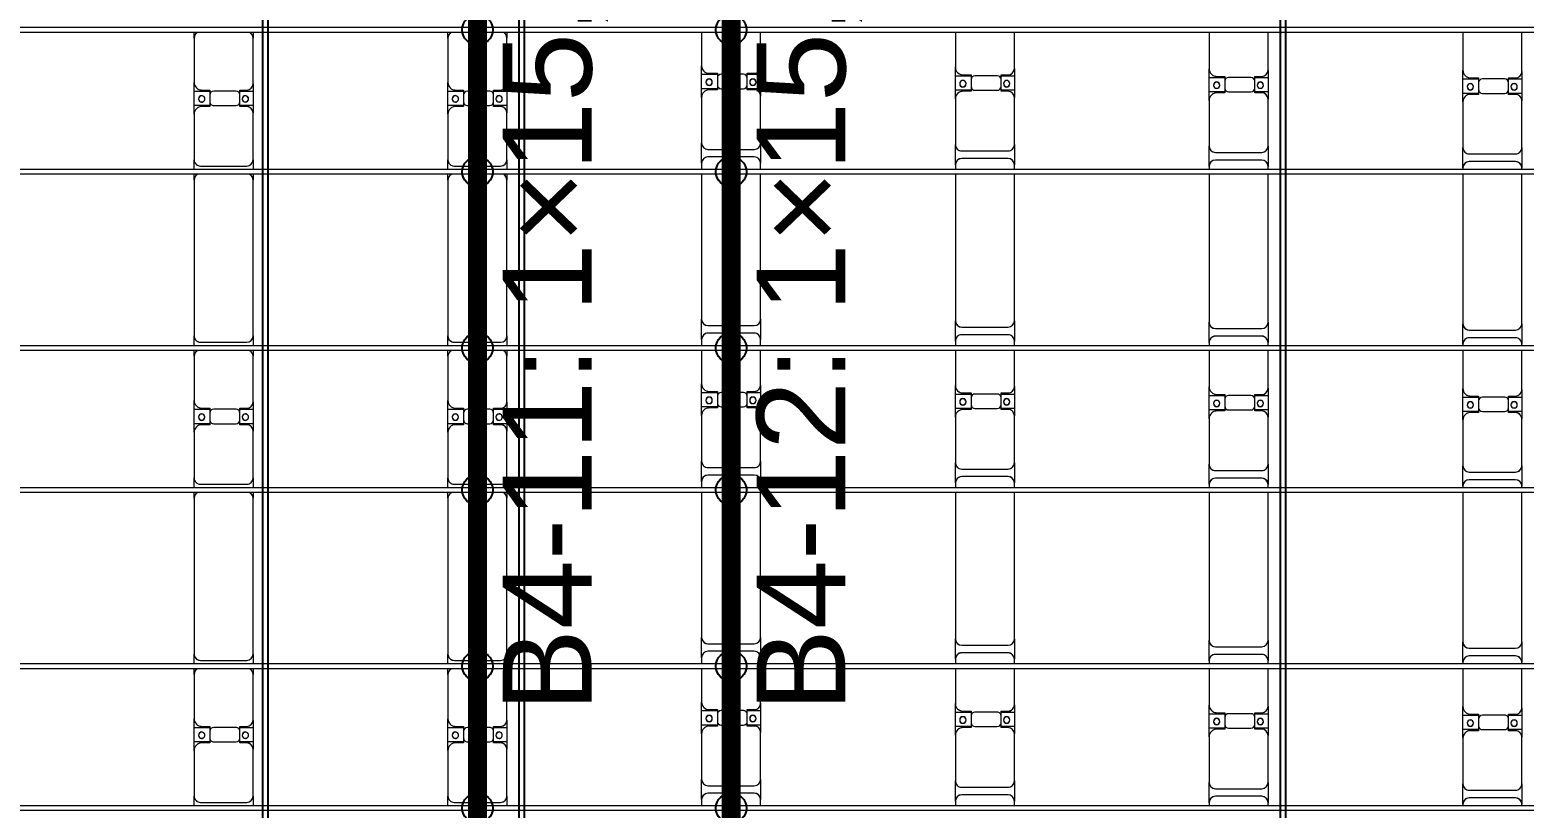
# Model space of a CAD drawing. Header units: millimetres. Extents: x -178706 to 107777, y -87310 to 933.
# Drawn here: x -48419 to -36641, y -52671 to -46531 of the extents above; entities that cross this region are included whole.
import ezdxf

# ---------------------------------------------------------------- set-up
doc = ezdxf.new("R2010")
doc.units = ezdxf.units.MM
doc.layers.add('A-GENM', color=13, linetype='Continuous', lineweight=9)
doc.layers.add('S-BEAM', color=12, linetype='Continuous', lineweight=9)
doc.layers.add('GC-GHI CHU', color=2, linetype='Continuous')
doc.layers.add('GC-HOP 40x60 GIA CUONG', color=1, linetype='Continuous')
doc.styles.add('GC_VN', font='arial.ttf')

# ---------------------------------------------------------------- blocks, each defined once
blk = doc.blocks.new('Dầm C52 - Dầm C52-22346-BỐ TRÍ KHUNG KẾT CẤU BÈ PIN 04')
at = {"layer": 'S-BEAM', "color": 1}
for p, q in [((-87623, 20), (87623, 20)), ((87623, -20), (-87623, -20))]:
    blk.add_line(p, q, dxfattribs=at)
blk = doc.blocks.new('Dầm C52 - Hộp 40x60-15955-BỐ TRÍ KHUNG KẾT CẤU BÈ PIN 04')
at = {"layer": 'S-BEAM', "color": 3, "lineweight": 25}
for p, q in [((-20146, 20), (20146, 20)), ((20146, -20), (-20146, -20))]:
    blk.add_line(p, q, dxfattribs=at)
blk = doc.blocks.new('Dầm C52 - Hộp 40x60-15956-BỐ TRÍ KHUNG KẾT CẤU BÈ PIN 04')
at = {"layer": 'S-BEAM', "color": 3, "lineweight": 25}
for p, q in [((-37158, 20), (37158, 20)), ((37158, -20), (-37158, -20))]:
    blk.add_line(p, q, dxfattribs=at)
blk = doc.blocks.new('Dai phao do pin - DẢI PHAO ĐỠ PIN-V68-BỐ TRÍ KHUNG KẾT CẤU BÈ PIN 04')
at = {"layer": 'A-GENM', "color": 7}
for p, q in [((23285, 242), (23360, 242)), ((23720, 242), (23360, 242)), ((23720, 242), (23902, 242)), ((23788, 242), (23970, 242)), ((23788, 118), (23788, 242)), ((23902, 242), (23902, 118)), ((24320, 242), (23970, 242)), ((24320, 242), (24365, 242)), ((24405, 242), (24480, 242)), ((25710, 242), (24480, 242)), ((25710, 242), (25755, 242)), ((25795, 242), (25870, 242)), ((26230, 242), (25870, 242)), ((26230, 242), (26412, 242)), ((26298, 242), (26480, 242)), ((26298, 118), (26298, 242)), ((26412, 242), (26412, 118)), ((26830, 242), (26480, 242)), ((26830, 242), (26875, 242)), ((26915, 242), (26990, 242)), ((28220, 242), (26990, 242)), ((28220, 242), (28265, 242)), ((28305, 242), (28380, 242)), ((28740, 242), (28380, 242)), ((28740, 242), (28922, 242)), ((28808, 242), (28990, 242)), ((28808, 118), (28808, 242)), ((28922, 242), (28922, 118)), ((29340, 242), (28990, 242)), ((29340, 242), (29385, 242)), ((23310, 192), (23310, -173)), ((23780, 118), (23780, 182)), ((23872, 118), (23780, 118)), ((23910, 118), (23818, 118)), ((23910, 182), (23910, 118)), ((24430, 192), (24430, -173)), ((25820, 192), (25820, -173)), ((26290, 118), (26290, 182)), ((26382, 118), (26290, 118)), ((26420, 118), (26328, 118)), ((26420, 182), (26420, 118)), ((26940, 192), (26940, -173)), ((28330, 192), (28330, -173)), ((28800, 118), (28800, 182)), ((28892, 118), (28800, 118)), ((28930, 118), (28838, 118)), ((28930, 182), (28930, 118)), ((23788, 88), (23788, -88)), ((23902, -88), (23902, 88)), ((26298, 88), (26298, -88)), ((26412, -88), (26412, 88)), ((28808, 88), (28808, -88)), ((28922, -88), (28922, 88)), ((23360, -223), (23285, -223)), ((23360, -223), (23730, -223)), ((23902, -223), (23730, -223)), ((23780, -173), (23780, -118)), ((23780, -118), (23872, -118)), ((23788, -223), (23788, -118)), ((23960, -223), (23788, -223)), ((23818, -118), (23910, -118)), ((23902, -118), (23902, -223)), ((23910, -118), (23910, -173)), ((23960, -223), (24320, -223)), ((24365, -223), (24320, -223)), ((24480, -223), (24405, -223)), ((24480, -223), (25710, -223)), ((25755, -223), (25710, -223)), ((25870, -223), (25795, -223)), ((25870, -223), (26240, -223)), ((26412, -223), (26240, -223)), ((26290, -173), (26290, -118)), ((26290, -118), (26382, -118)), ((26298, -223), (26298, -118)), ((26470, -223), (26298, -223)), ((26328, -118), (26420, -118)), ((26412, -118), (26412, -223)), ((26420, -118), (26420, -173)), ((26470, -223), (26830, -223)), ((26875, -223), (26830, -223)), ((26990, -223), (26915, -223)), ((26990, -223), (28220, -223)), ((28265, -223), (28220, -223)), ((28380, -223), (28305, -223)), ((28380, -223), (28750, -223)), ((28922, -223), (28750, -223)), ((28800, -173), (28800, -118)), ((28800, -118), (28892, -118)), ((28808, -223), (28808, -118)), ((28980, -223), (28808, -223)), ((28838, -118), (28930, -118)), ((28922, -118), (28922, -223)), ((28930, -118), (28930, -173)), ((28980, -223), (29340, -223)), ((29385, -223), (29340, -223))]:
    blk.add_line(p, q, dxfattribs=at)
for centre, radius, start, end in [((23360, 192), 50, 90, 180), ((23720, 182), 60, 360, 90), ((23970, 182), 60, 90, 180), ((24320, 192), 50, 30, 90), ((24480, 192), 50, 90, 180), ((24480, 192), 50, 105, 180), ((25710, 192), 50, 30, 90), ((25710, 192), 50, 30, 90), ((25870, 192), 50, 90, 180), ((26230, 182), 60, 0, 90), ((26480, 182), 60, 90, 180), ((26830, 192), 50, 30, 90), ((26990, 192), 50, 90, 180), ((26990, 192), 50, 105, 180), ((28220, 192), 50, 30, 90), ((28220, 192), 50, 30, 90), ((28380, 192), 50, 90, 180), ((28740, 182), 60, 360, 90), ((28990, 182), 60, 90, 180), ((29340, 192), 50, 30, 90), ((23360, 192), 50, 135, 180), ((23720, 182), 60, 360, 30), ((23818, 88), 30, 90, 180), ((23839, 183), 25, 360, 180), ((23839, 183), 25, 180, 0), ((23841, 183), 25, 360, 180), ((23841, 183), 25, 180, 0), ((23872, 88), 30, 360, 90), ((23970, 182), 60, 150, 180), ((24320, 192), 50, 30, 45), ((25870, 192), 50, 135, 180), ((26230, 182), 60, 0, 30), ((26328, 88), 30, 90, 180), ((26349, 183), 25, 360, 180), ((26349, 183), 25, 180, 360), ((26351, 183), 25, 0, 180), ((26351, 183), 25, 180, 360), ((26382, 88), 30, 360, 90), ((26480, 182), 60, 150, 180), ((26830, 192), 50, 30, 45), ((28380, 192), 50, 135, 180), ((28740, 182), 60, 360, 30), ((28838, 88), 30, 90, 180), ((28859, 183), 25, 0, 180), ((28859, 183), 25, 180, 0), ((28861, 183), 25, 360, 180), ((28861, 183), 25, 180, 0), ((28892, 88), 30, 0, 90), ((28990, 182), 60, 150, 180), ((29340, 192), 50, 30, 45), ((23818, -88), 30, 180, 270), ((23872, -88), 30, 270, 0), ((26328, -88), 30, 180, 270), ((26382, -88), 30, 270, 360), ((28838, -88), 30, 180, 270), ((28892, -88), 30, 270, 360), ((23360, -173), 50, 180, 270), ((23360, -173), 50, 180, 225), ((23730, -173), 50, 270, 360), ((23730, -173), 50, 315, 360), ((23839, -162), 25, 0, 180), ((23839, -162), 25, 180, 0), ((23841, -162), 25, 0, 180), ((23841, -162), 25, 180, 0), ((23960, -173), 50, 180, 270), ((23960, -173), 50, 180, 225), ((24320, -173), 50, 270, 330), ((24320, -173), 50, 315, 330), ((24480, -173), 50, 180, 270), ((24480, -173), 50, 180, 270), ((25710, -173), 50, 270, 330), ((25710, -173), 50, 285, 330), ((25870, -173), 50, 180, 270), ((25870, -173), 50, 180, 225), ((26240, -173), 50, 270, 360), ((26240, -173), 50, 315, 0), ((26349, -162), 25, 0, 180), ((26349, -162), 25, 180, 0), ((26351, -162), 25, 0, 180), ((26351, -162), 25, 180, 0), ((26470, -173), 50, 180, 270), ((26470, -173), 50, 180, 225), ((26830, -173), 50, 270, 330), ((26830, -173), 50, 315, 330), ((26990, -173), 50, 180, 270), ((26990, -173), 50, 180, 270), ((28220, -173), 50, 270, 330), ((28220, -173), 50, 285, 330), ((28380, -173), 50, 180, 270), ((28380, -173), 50, 180, 225), ((28750, -173), 50, 270, 360), ((28750, -173), 50, 315, 360), ((28859, -162), 25, 360, 180), ((28859, -162), 25, 180, 360), ((28861, -162), 25, 0, 180), ((28861, -162), 25, 180, 0), ((28980, -173), 50, 180, 270), ((28980, -173), 50, 180, 225), ((29340, -173), 50, 270, 330), ((29340, -173), 50, 315, 330)]:
    blk.add_arc(centre, radius, start, end, dxfattribs=at)
blk = doc.blocks.new('Dai phao do pin - DẢI PHAO ĐỠ PIN-V69-BỐ TRÍ KHUNG KẾT CẤU BÈ PIN 04')
at = {"layer": 'A-GENM', "color": 7}
for p, q in [((23285, 242), (23360, 242)), ((23720, 242), (23360, 242)), ((23720, 242), (23902, 242)), ((23788, 242), (23970, 242)), ((23788, 118), (23788, 242)), ((23902, 242), (23902, 118)), ((24320, 242), (23970, 242)), ((24320, 242), (24365, 242)), ((24405, 242), (24480, 242)), ((25710, 242), (24480, 242)), ((25710, 242), (25755, 242)), ((25795, 242), (25870, 242)), ((26230, 242), (25870, 242)), ((26230, 242), (26412, 242)), ((26298, 242), (26480, 242)), ((26298, 118), (26298, 242)), ((26412, 242), (26412, 118)), ((26830, 242), (26480, 242)), ((26830, 242), (26875, 242)), ((26915, 242), (26990, 242)), ((28220, 242), (26990, 242)), ((28220, 242), (28265, 242)), ((28305, 242), (28380, 242)), ((28740, 242), (28380, 242)), ((28740, 242), (28922, 242)), ((28808, 242), (28990, 242)), ((28808, 118), (28808, 242)), ((28922, 242), (28922, 118)), ((29340, 242), (28990, 242)), ((29340, 242), (29385, 242)), ((23310, 192), (23310, -173)), ((23780, 118), (23780, 182)), ((23872, 118), (23780, 118)), ((23910, 118), (23818, 118)), ((23910, 182), (23910, 118)), ((24430, 192), (24430, -173)), ((25820, 192), (25820, -173)), ((26290, 118), (26290, 182)), ((26382, 118), (26290, 118)), ((26420, 118), (26328, 118)), ((26420, 182), (26420, 118)), ((26940, 192), (26940, -173)), ((28330, 192), (28330, -173)), ((28800, 118), (28800, 182)), ((28892, 118), (28800, 118)), ((28930, 118), (28838, 118)), ((28930, 182), (28930, 118)), ((23788, 88), (23788, -88)), ((23902, -88), (23902, 88)), ((26298, 88), (26298, -88)), ((26412, -88), (26412, 88)), ((28808, 88), (28808, -88)), ((28922, -88), (28922, 88)), ((23360, -223), (23285, -223)), ((23360, -223), (23730, -223)), ((23902, -223), (23730, -223)), ((23780, -173), (23780, -118)), ((23780, -118), (23872, -118)), ((23788, -223), (23788, -118)), ((23960, -223), (23788, -223)), ((23818, -118), (23910, -118)), ((23902, -118), (23902, -223)), ((23910, -118), (23910, -173)), ((23960, -223), (24320, -223)), ((24365, -223), (24320, -223)), ((24480, -223), (24405, -223)), ((24480, -223), (25710, -223)), ((25755, -223), (25710, -223)), ((25870, -223), (25795, -223)), ((25870, -223), (26240, -223)), ((26412, -223), (26240, -223)), ((26290, -173), (26290, -118)), ((26290, -118), (26382, -118)), ((26298, -223), (26298, -118)), ((26470, -223), (26298, -223)), ((26328, -118), (26420, -118)), ((26412, -118), (26412, -223)), ((26420, -118), (26420, -173)), ((26470, -223), (26830, -223)), ((26875, -223), (26830, -223)), ((26990, -223), (26915, -223)), ((26990, -223), (28220, -223)), ((28265, -223), (28220, -223)), ((28380, -223), (28305, -223)), ((28380, -223), (28750, -223)), ((28922, -223), (28750, -223)), ((28800, -173), (28800, -118)), ((28800, -118), (28892, -118)), ((28808, -223), (28808, -118)), ((28980, -223), (28808, -223)), ((28838, -118), (28930, -118)), ((28922, -118), (28922, -223)), ((28930, -118), (28930, -173)), ((28980, -223), (29340, -223)), ((29385, -223), (29340, -223))]:
    blk.add_line(p, q, dxfattribs=at)
for centre, radius, start, end in [((23360, 192), 50, 90, 180), ((23720, 182), 60, 360, 90), ((23970, 182), 60, 90, 180), ((24320, 192), 50, 30, 90), ((24480, 192), 50, 90, 180), ((24480, 192), 50, 105, 180), ((25710, 192), 50, 30, 90), ((25710, 192), 50, 30, 90), ((25870, 192), 50, 90, 180), ((26230, 182), 60, 0, 90), ((26480, 182), 60, 90, 180), ((26830, 192), 50, 30, 90), ((26990, 192), 50, 90, 180), ((26990, 192), 50, 105, 180), ((28220, 192), 50, 30, 90), ((28220, 192), 50, 30, 90), ((28380, 192), 50, 90, 180), ((28740, 182), 60, 360, 90), ((28990, 182), 60, 90, 180), ((29340, 192), 50, 30, 90), ((23360, 192), 50, 135, 180), ((23720, 182), 60, 360, 30), ((23818, 88), 30, 90, 180), ((23839, 183), 25, 360, 180), ((23839, 183), 25, 180, 0), ((23841, 183), 25, 360, 180), ((23841, 183), 25, 180, 0), ((23872, 88), 30, 360, 90), ((23970, 182), 60, 150, 180), ((24320, 192), 50, 30, 45), ((25870, 192), 50, 135, 180), ((26230, 182), 60, 0, 30), ((26328, 88), 30, 90, 180), ((26349, 183), 25, 360, 180), ((26349, 183), 25, 180, 360), ((26351, 183), 25, 0, 180), ((26351, 183), 25, 180, 360), ((26382, 88), 30, 360, 90), ((26480, 182), 60, 150, 180), ((26830, 192), 50, 30, 45), ((28380, 192), 50, 135, 180), ((28740, 182), 60, 360, 30), ((28838, 88), 30, 90, 180), ((28859, 183), 25, 0, 180), ((28859, 183), 25, 180, 0), ((28861, 183), 25, 360, 180), ((28861, 183), 25, 180, 0), ((28892, 88), 30, 0, 90), ((28990, 182), 60, 150, 180), ((29340, 192), 50, 30, 45), ((23818, -88), 30, 180, 270), ((23872, -88), 30, 270, 0), ((26328, -88), 30, 180, 270), ((26382, -88), 30, 270, 360), ((28838, -88), 30, 180, 270), ((28892, -88), 30, 270, 360), ((23360, -173), 50, 180, 270), ((23360, -173), 50, 180, 225), ((23730, -173), 50, 270, 360), ((23730, -173), 50, 315, 360), ((23839, -162), 25, 0, 180), ((23839, -162), 25, 180, 0), ((23841, -162), 25, 0, 180), ((23841, -162), 25, 180, 0), ((23960, -173), 50, 180, 270), ((23960, -173), 50, 180, 225), ((24320, -173), 50, 270, 330), ((24320, -173), 50, 315, 330), ((24480, -173), 50, 180, 270), ((24480, -173), 50, 180, 270), ((25710, -173), 50, 270, 330), ((25710, -173), 50, 285, 330), ((25870, -173), 50, 180, 270), ((25870, -173), 50, 180, 225), ((26240, -173), 50, 270, 360), ((26240, -173), 50, 315, 0), ((26349, -162), 25, 0, 180), ((26349, -162), 25, 180, 0), ((26351, -162), 25, 0, 180), ((26351, -162), 25, 180, 0), ((26470, -173), 50, 180, 270), ((26470, -173), 50, 180, 225), ((26830, -173), 50, 270, 330), ((26830, -173), 50, 315, 330), ((26990, -173), 50, 180, 270), ((26990, -173), 50, 180, 270), ((28220, -173), 50, 270, 330), ((28220, -173), 50, 285, 330), ((28380, -173), 50, 180, 270), ((28380, -173), 50, 180, 225), ((28750, -173), 50, 270, 360), ((28750, -173), 50, 315, 360), ((28859, -162), 25, 360, 180), ((28859, -162), 25, 180, 360), ((28861, -162), 25, 0, 180), ((28861, -162), 25, 180, 0), ((28980, -173), 50, 180, 270), ((28980, -173), 50, 180, 225), ((29340, -173), 50, 270, 330), ((29340, -173), 50, 315, 330)]:
    blk.add_arc(centre, radius, start, end, dxfattribs=at)
blk = doc.blocks.new('Dai phao do pin - DẢI PHAO ĐỠ PIN-V79-BỐ TRÍ KHUNG KẾT CẤU BÈ PIN 04')
at = {"layer": 'A-GENM', "color": 7}
for p, q in [((23200, 242), (23189, 242)), ((23200, 242), (23360, 242)), ((23720, 242), (23360, 242)), ((23720, 242), (23902, 242)), ((23788, 242), (23970, 242)), ((23788, 118), (23788, 242)), ((23902, 242), (23902, 118)), ((24269, 242), (23970, 242)), ((24320, 242), (24309, 242)), ((24320, 242), (24480, 242)), ((25659, 242), (24480, 242)), ((25710, 242), (25699, 242)), ((25710, 242), (25870, 242)), ((26230, 242), (25870, 242)), ((26230, 242), (26412, 242)), ((26298, 242), (26480, 242)), ((26298, 118), (26298, 242)), ((26412, 242), (26412, 118)), ((26779, 242), (26480, 242)), ((26830, 242), (26819, 242)), ((26830, 242), (26990, 242)), ((28169, 242), (26990, 242)), ((28220, 242), (28209, 242)), ((28220, 242), (28380, 242)), ((28740, 242), (28380, 242)), ((28740, 242), (28922, 242)), ((28808, 242), (28990, 242)), ((28808, 118), (28808, 242)), ((28922, 242), (28922, 118)), ((29289, 242), (28990, 242)), ((23250, -173), (23250, 192)), ((23310, 192), (23310, -173)), ((23780, 118), (23780, 182)), ((23872, 118), (23780, 118)), ((23910, 118), (23818, 118)), ((23910, 182), (23910, 118)), ((24370, -173), (24370, 192)), ((24430, 192), (24430, -173)), ((25760, -173), (25760, 192)), ((25820, 192), (25820, -173)), ((26290, 118), (26290, 182)), ((26382, 118), (26290, 118)), ((26420, 118), (26328, 118)), ((26420, 182), (26420, 118)), ((26880, -173), (26880, 192)), ((26940, 192), (26940, -173)), ((28270, -173), (28270, 192)), ((28330, 192), (28330, -173)), ((28800, 118), (28800, 182)), ((28892, 118), (28800, 118)), ((28930, 118), (28838, 118)), ((28930, 182), (28930, 118)), ((23788, 88), (23788, -88)), ((23902, -88), (23902, 88)), ((26298, 88), (26298, -88)), ((26412, -88), (26412, 88)), ((28808, 88), (28808, -88)), ((28922, -88), (28922, 88)), ((23189, -223), (23200, -223)), ((23360, -223), (23200, -223)), ((23360, -223), (23730, -223)), ((23902, -223), (23730, -223)), ((23780, -173), (23780, -118)), ((23780, -118), (23872, -118)), ((23788, -223), (23788, -118)), ((23960, -223), (23788, -223)), ((23818, -118), (23910, -118)), ((23902, -118), (23902, -223)), ((23910, -118), (23910, -173)), ((23960, -223), (24269, -223)), ((24309, -223), (24320, -223)), ((24480, -223), (24320, -223)), ((24480, -223), (25659, -223)), ((25699, -223), (25710, -223)), ((25870, -223), (25710, -223)), ((25870, -223), (26240, -223)), ((26412, -223), (26240, -223)), ((26290, -173), (26290, -118)), ((26290, -118), (26382, -118)), ((26298, -223), (26298, -118)), ((26470, -223), (26298, -223)), ((26328, -118), (26420, -118)), ((26412, -118), (26412, -223)), ((26420, -118), (26420, -173)), ((26470, -223), (26779, -223)), ((26819, -223), (26830, -223)), ((26990, -223), (26830, -223)), ((26990, -223), (28169, -223)), ((28209, -223), (28220, -223)), ((28380, -223), (28220, -223)), ((28380, -223), (28750, -223)), ((28922, -223), (28750, -223)), ((28800, -173), (28800, -118)), ((28800, -118), (28892, -118)), ((28808, -223), (28808, -118)), ((28980, -223), (28808, -223)), ((28838, -118), (28930, -118)), ((28922, -118), (28922, -223)), ((28930, -118), (28930, -173)), ((28980, -223), (29289, -223))]:
    blk.add_line(p, q, dxfattribs=at)
for centre, radius, start, end in [((23200, 192), 50, 0, 90), ((23200, 192), 50, 15, 90), ((23360, 192), 50, 90, 180), ((23720, 182), 60, 360, 90), ((23970, 182), 60, 90, 180), ((24320, 192), 50, 360, 90), ((24480, 192), 50, 90, 180), ((24480, 192), 50, 105, 180), ((25710, 192), 50, 360, 90), ((25710, 192), 50, 15, 90), ((25870, 192), 50, 90, 180), ((26230, 182), 60, 0, 90), ((26480, 182), 60, 90, 180), ((26830, 192), 50, 0, 90), ((26990, 192), 50, 90, 180), ((26990, 192), 50, 105, 180), ((28220, 192), 50, 360, 90), ((28220, 192), 50, 15, 90), ((28380, 192), 50, 90, 180), ((28740, 182), 60, 360, 90), ((28990, 182), 60, 90, 180), ((23360, 192), 50, 135, 180), ((23720, 182), 60, 360, 30), ((23818, 88), 30, 90, 105), ((23839, 183), 25, 360, 180), ((23839, 183), 25, 180, 0), ((23841, 183), 25, 360, 180), ((23841, 183), 25, 180, 0), ((23872, 88), 30, 360, 90), ((23970, 182), 60, 150, 180), ((24320, 192), 50, 360, 45), ((25870, 192), 50, 135, 180), ((26230, 182), 60, 0, 30), ((26328, 88), 30, 90, 180), ((26349, 183), 25, 360, 180), ((26349, 183), 25, 180, 360), ((26351, 183), 25, 0, 180), ((26351, 183), 25, 180, 360), ((26382, 88), 30, 360, 90), ((26480, 182), 60, 150, 180), ((26830, 192), 50, 0, 45), ((28380, 192), 50, 135, 180), ((28740, 182), 60, 360, 30), ((28838, 88), 30, 90, 180), ((28859, 183), 25, 0, 180), ((28859, 183), 25, 180, 0), ((28861, 183), 25, 360, 180), ((28861, 183), 25, 180, 0), ((28892, 88), 30, 0, 90), ((28990, 182), 60, 150, 180), ((23818, 88), 30, 105.0017, 180), ((23818, -88), 30, 180, 254.9974), ((23818, -88), 30, 255, 270), ((23872, -88), 30, 270, 0), ((26328, -88), 30, 180, 270), ((26382, -88), 30, 270, 360), ((28838, -88), 30, 180, 270), ((28892, -88), 30, 270, 360), ((23200, -173), 50, 270, 360), ((23200, -173), 50, 285, 360), ((23360, -173), 50, 180, 270), ((23360, -173), 50, 180, 225), ((23730, -173), 50, 270, 360), ((23730, -173), 50, 315, 360), ((23839, -162), 25, 0, 180), ((23839, -162), 25, 180, 0), ((23841, -162), 25, 0, 180), ((23841, -162), 25, 180, 0), ((23960, -173), 50, 180, 270), ((23960, -173), 50, 180, 225), ((24320, -173), 50, 270, 360), ((24320, -173), 50, 315, 360), ((24480, -173), 50, 180, 270), ((24480, -173), 50, 180, 270), ((25710, -173), 50, 270, 360), ((25710, -173), 50, 285, 360), ((25870, -173), 50, 180, 270), ((25870, -173), 50, 180, 225), ((26240, -173), 50, 270, 360), ((26240, -173), 50, 315, 0), ((26349, -162), 25, 0, 180), ((26349, -162), 25, 180, 0), ((26351, -162), 25, 0, 180), ((26351, -162), 25, 180, 0), ((26470, -173), 50, 180, 270), ((26470, -173), 50, 180, 225), ((26830, -173), 50, 270, 360), ((26830, -173), 50, 315, 360), ((26990, -173), 50, 180, 270), ((26990, -173), 50, 180, 270), ((28220, -173), 50, 270, 360), ((28220, -173), 50, 285, 360), ((28380, -173), 50, 180, 270), ((28380, -173), 50, 180, 225), ((28750, -173), 50, 270, 360), ((28750, -173), 50, 315, 360), ((28859, -162), 25, 360, 180), ((28859, -162), 25, 180, 360), ((28861, -162), 25, 0, 180), ((28861, -162), 25, 180, 0), ((28980, -173), 50, 180, 270), ((28980, -173), 50, 180, 225)]:
    blk.add_arc(centre, radius, start, end, dxfattribs=at)
blk = doc.blocks.new('Dai phao do pin - DẢI PHAO ĐỠ PIN-V80-BỐ TRÍ KHUNG KẾT CẤU BÈ PIN 04')
at = {"layer": 'A-GENM', "color": 7}
for p, q in [((23200, 242), (23177, 242)), ((23200, 242), (23360, 242)), ((23720, 242), (23360, 242)), ((23720, 242), (23902, 242)), ((23788, 242), (23970, 242)), ((23788, 118), (23788, 242)), ((23902, 242), (23902, 118)), ((24257, 242), (23970, 242)), ((24320, 242), (24297, 242)), ((24320, 242), (24480, 242)), ((25647, 242), (24480, 242)), ((25710, 242), (25687, 242)), ((25710, 242), (25870, 242)), ((26230, 242), (25870, 242)), ((26230, 242), (26412, 242)), ((26298, 242), (26480, 242)), ((26298, 118), (26298, 242)), ((26412, 242), (26412, 118)), ((26767, 242), (26480, 242)), ((26830, 242), (26807, 242)), ((26830, 242), (26990, 242)), ((28157, 242), (26990, 242)), ((28220, 242), (28197, 242)), ((28220, 242), (28380, 242)), ((28740, 242), (28380, 242)), ((28740, 242), (28922, 242)), ((28808, 242), (28990, 242)), ((28808, 118), (28808, 242)), ((28922, 242), (28922, 118)), ((29277, 242), (28990, 242)), ((23250, -173), (23250, 192)), ((23310, 192), (23310, -173)), ((23780, 118), (23780, 182)), ((23872, 118), (23780, 118)), ((23910, 118), (23818, 118)), ((23910, 182), (23910, 118)), ((24370, -173), (24370, 192)), ((24430, 192), (24430, -173)), ((25760, -173), (25760, 192)), ((25820, 192), (25820, -173)), ((26290, 118), (26290, 182)), ((26382, 118), (26290, 118)), ((26420, 118), (26328, 118)), ((26420, 182), (26420, 118)), ((26880, -173), (26880, 192)), ((26940, 192), (26940, -173)), ((28270, -173), (28270, 192)), ((28330, 192), (28330, -173)), ((28800, 118), (28800, 182)), ((28892, 118), (28800, 118)), ((28930, 118), (28838, 118)), ((28930, 182), (28930, 118)), ((23788, 88), (23788, -88)), ((23902, -88), (23902, 88)), ((26298, 88), (26298, -88)), ((26412, -88), (26412, 88)), ((28808, 88), (28808, -88)), ((28922, -88), (28922, 88)), ((23177, -223), (23200, -223)), ((23360, -223), (23200, -223)), ((23360, -223), (23730, -223)), ((23902, -223), (23730, -223)), ((23780, -173), (23780, -118)), ((23780, -118), (23872, -118)), ((23788, -223), (23788, -118)), ((23960, -223), (23788, -223)), ((23818, -118), (23910, -118)), ((23902, -118), (23902, -223)), ((23910, -118), (23910, -173)), ((23960, -223), (24257, -223)), ((24297, -223), (24320, -223)), ((24480, -223), (24320, -223)), ((24480, -223), (25647, -223)), ((25687, -223), (25710, -223)), ((25870, -223), (25710, -223)), ((25870, -223), (26240, -223)), ((26412, -223), (26240, -223)), ((26290, -173), (26290, -118)), ((26290, -118), (26382, -118)), ((26298, -223), (26298, -118)), ((26470, -223), (26298, -223)), ((26328, -118), (26420, -118)), ((26412, -118), (26412, -223)), ((26420, -118), (26420, -173)), ((26470, -223), (26767, -223)), ((26807, -223), (26830, -223)), ((26990, -223), (26830, -223)), ((26990, -223), (28157, -223)), ((28197, -223), (28220, -223)), ((28380, -223), (28220, -223)), ((28380, -223), (28750, -223)), ((28922, -223), (28750, -223)), ((28800, -173), (28800, -118)), ((28800, -118), (28892, -118)), ((28808, -223), (28808, -118)), ((28980, -223), (28808, -223)), ((28838, -118), (28930, -118)), ((28922, -118), (28922, -223)), ((28930, -118), (28930, -173)), ((28980, -223), (29277, -223))]:
    blk.add_line(p, q, dxfattribs=at)
for centre, radius, start, end in [((23200, 192), 50, 0, 90), ((23200, 192), 50, 16.051, 90), ((23360, 192), 50, 90, 180), ((23720, 182), 60, 360, 90), ((23970, 182), 60, 90, 180), ((24320, 192), 50, 360, 90), ((24480, 192), 50, 90, 180), ((24480, 192), 50, 105, 180), ((25710, 192), 50, 360, 90), ((25710, 192), 50, 16.0454, 90), ((25870, 192), 50, 90, 180), ((26230, 182), 60, 0, 90), ((26480, 182), 60, 90, 180), ((26830, 192), 50, 0, 90), ((26990, 192), 50, 90, 180), ((26990, 192), 50, 105, 180), ((28220, 192), 50, 360, 90), ((28220, 192), 50, 15, 90), ((28380, 192), 50, 90, 180), ((28740, 182), 60, 360, 90), ((28990, 182), 60, 90, 180), ((23360, 192), 50, 135, 180), ((23720, 182), 60, 360, 30), ((23818, 88), 30, 90, 180), ((23839, 183), 25, 360, 180), ((23839, 183), 25, 180, 0), ((23841, 183), 25, 360, 180), ((23841, 183), 25, 180, 0), ((23872, 88), 30, 360, 90), ((23970, 182), 60, 150, 180), ((24320, 192), 50, 360, 45), ((25870, 192), 50, 135, 180), ((26230, 182), 60, 0, 30), ((26328, 88), 30, 90, 180), ((26349, 183), 25, 360, 180), ((26349, 183), 25, 180, 360), ((26351, 183), 25, 0, 180), ((26351, 183), 25, 180, 360), ((26382, 88), 30, 360, 90), ((26480, 182), 60, 150, 180), ((26830, 192), 50, 0, 45), ((28380, 192), 50, 135, 180), ((28740, 182), 60, 360, 30), ((28838, 88), 30, 90, 180), ((28859, 183), 25, 0, 180), ((28859, 183), 25, 180, 0), ((28861, 183), 25, 360, 180), ((28861, 183), 25, 180, 0), ((28892, 88), 30, 0, 90), ((28990, 182), 60, 150, 180), ((23818, -88), 30, 180, 270), ((23872, -88), 30, 270, 0), ((26328, -88), 30, 180, 270), ((26382, -88), 30, 270, 360), ((28838, -88), 30, 180, 270), ((28892, -88), 30, 270, 360), ((23200, -173), 50, 270, 360), ((23200, -173), 50, 285, 360), ((23360, -173), 50, 180, 270), ((23360, -173), 50, 180, 225), ((23730, -173), 50, 270, 360), ((23730, -173), 50, 315, 360), ((23839, -162), 25, 0, 180), ((23839, -162), 25, 180, 0), ((23841, -162), 25, 0, 180), ((23841, -162), 25, 180, 0), ((23960, -173), 50, 180, 270), ((23960, -173), 50, 180, 225), ((24320, -173), 50, 270, 360), ((24320, -173), 50, 315, 360), ((24480, -173), 50, 180, 270), ((24480, -173), 50, 180, 270), ((25710, -173), 50, 270, 360), ((25710, -173), 50, 285, 360), ((25870, -173), 50, 180, 270), ((25870, -173), 50, 180, 225), ((26240, -173), 50, 270, 360), ((26240, -173), 50, 315, 0), ((26349, -162), 25, 0, 180), ((26349, -162), 25, 180, 0), ((26351, -162), 25, 0, 180), ((26351, -162), 25, 180, 0), ((26470, -173), 50, 180, 270), ((26470, -173), 50, 180, 225), ((26830, -173), 50, 270, 360), ((26830, -173), 50, 315, 360), ((26990, -173), 50, 180, 270), ((26990, -173), 50, 180, 270), ((28220, -173), 50, 270, 360), ((28220, -173), 50, 285, 360), ((28380, -173), 50, 180, 270), ((28380, -173), 50, 180, 225), ((28750, -173), 50, 270, 360), ((28750, -173), 50, 315, 360), ((28859, -162), 25, 360, 180), ((28859, -162), 25, 180, 360), ((28861, -162), 25, 0, 180), ((28861, -162), 25, 180, 0), ((28980, -173), 50, 180, 270), ((28980, -173), 50, 180, 225)]:
    blk.add_arc(centre, radius, start, end, dxfattribs=at)
blk = doc.blocks.new('Dai phao do pin - DẢI PHAO ĐỠ PIN-V81-BỐ TRÍ KHUNG KẾT CẤU BÈ PIN 04')
at = {"layer": 'A-GENM', "color": 7}
for p, q in [((23200, 242), (23165, 242)), ((23200, 242), (23360, 242)), ((23720, 242), (23360, 242)), ((23720, 242), (23902, 242)), ((23788, 242), (23970, 242)), ((23788, 118), (23788, 242)), ((23902, 242), (23902, 118)), ((24245, 242), (23970, 242)), ((24320, 242), (24285, 242)), ((24320, 242), (24480, 242)), ((25635, 242), (24480, 242)), ((25710, 242), (25675, 242)), ((25710, 242), (25870, 242)), ((26230, 242), (25870, 242)), ((26230, 242), (26412, 242)), ((26298, 242), (26480, 242)), ((26298, 118), (26298, 242)), ((26412, 242), (26412, 118)), ((26755, 242), (26480, 242)), ((26830, 242), (26795, 242)), ((26830, 242), (26990, 242)), ((28145, 242), (26990, 242)), ((28220, 242), (28185, 242)), ((28220, 242), (28380, 242)), ((28740, 242), (28380, 242)), ((28740, 242), (28922, 242)), ((28808, 242), (28990, 242)), ((28808, 118), (28808, 242)), ((28922, 242), (28922, 118)), ((29265, 242), (28990, 242)), ((23250, -173), (23250, 192)), ((23310, 192), (23310, -173)), ((23780, 118), (23780, 182)), ((23872, 118), (23780, 118)), ((23910, 118), (23818, 118)), ((23910, 182), (23910, 118)), ((24370, -173), (24370, 192)), ((24430, 192), (24430, -173)), ((25760, -173), (25760, 192)), ((25820, 192), (25820, -173)), ((26290, 118), (26290, 182)), ((26382, 118), (26290, 118)), ((26420, 118), (26328, 118)), ((26420, 182), (26420, 118)), ((26880, -173), (26880, 192)), ((26940, 192), (26940, -173)), ((28270, -173), (28270, 192)), ((28330, 192), (28330, -173)), ((28800, 118), (28800, 182)), ((28892, 118), (28800, 118)), ((28930, 118), (28838, 118)), ((28930, 182), (28930, 118)), ((23788, 88), (23788, -88)), ((23902, -88), (23902, 88)), ((26298, 88), (26298, -88)), ((26412, -88), (26412, 88)), ((28808, 88), (28808, -88)), ((28922, -88), (28922, 88)), ((23165, -223), (23200, -223)), ((23360, -223), (23200, -223)), ((23360, -223), (23730, -223)), ((23902, -223), (23730, -223)), ((23780, -173), (23780, -118)), ((23780, -118), (23872, -118)), ((23788, -223), (23788, -118)), ((23960, -223), (23788, -223)), ((23818, -118), (23910, -118)), ((23902, -118), (23902, -223)), ((23910, -118), (23910, -173)), ((23960, -223), (24245, -223)), ((24285, -223), (24320, -223)), ((24480, -223), (24320, -223)), ((24480, -223), (25635, -223)), ((25675, -223), (25710, -223)), ((25870, -223), (25710, -223)), ((25870, -223), (26240, -223)), ((26412, -223), (26240, -223)), ((26290, -173), (26290, -118)), ((26290, -118), (26382, -118)), ((26298, -223), (26298, -118)), ((26470, -223), (26298, -223)), ((26328, -118), (26420, -118)), ((26412, -118), (26412, -223)), ((26420, -118), (26420, -173)), ((26470, -223), (26755, -223)), ((26795, -223), (26830, -223)), ((26990, -223), (26830, -223)), ((26990, -223), (28145, -223)), ((28185, -223), (28220, -223)), ((28380, -223), (28220, -223)), ((28380, -223), (28750, -223)), ((28922, -223), (28750, -223)), ((28800, -173), (28800, -118)), ((28800, -118), (28892, -118)), ((28808, -223), (28808, -118)), ((28980, -223), (28808, -223)), ((28838, -118), (28930, -118)), ((28922, -118), (28922, -223)), ((28930, -118), (28930, -173)), ((28980, -223), (29265, -223))]:
    blk.add_line(p, q, dxfattribs=at)
for centre, radius, start, end in [((23200, 192), 50, 0, 90), ((23200, 192), 50, 15, 90), ((23360, 192), 50, 90, 180), ((23720, 182), 60, 360, 90), ((23970, 182), 60, 90, 180), ((24320, 192), 50, 360, 90), ((24480, 192), 50, 90, 180), ((24480, 192), 50, 105, 180), ((25710, 192), 50, 360, 90), ((25710, 192), 50, 15, 90), ((25870, 192), 50, 90, 180), ((26230, 182), 60, 0, 90), ((26480, 182), 60, 90, 180), ((26830, 192), 50, 0, 90), ((26990, 192), 50, 90, 180), ((26990, 192), 50, 105, 180), ((28220, 192), 50, 360, 90), ((28220, 192), 50, 15, 90), ((28380, 192), 50, 90, 180), ((28740, 182), 60, 360, 90), ((28990, 182), 60, 90, 180), ((23360, 192), 50, 135, 180), ((23720, 182), 60, 360, 30), ((23818, 88), 30, 90, 180), ((23839, 183), 25, 360, 180), ((23839, 183), 25, 180, 0), ((23841, 183), 25, 360, 180), ((23841, 183), 25, 180, 0), ((23872, 88), 30, 360, 90), ((23970, 182), 60, 150, 180), ((24320, 192), 50, 360, 45), ((25870, 192), 50, 135, 180), ((26230, 182), 60, 0, 30), ((26328, 88), 30, 90, 180), ((26349, 183), 25, 360, 180), ((26349, 183), 25, 180, 360), ((26351, 183), 25, 0, 180), ((26351, 183), 25, 180, 360), ((26382, 88), 30, 360, 90), ((26480, 182), 60, 150, 180), ((26830, 192), 50, 0, 45), ((28380, 192), 50, 135, 180), ((28740, 182), 60, 360, 30), ((28838, 88), 30, 90, 180), ((28859, 183), 25, 0, 180), ((28859, 183), 25, 180, 0), ((28861, 183), 25, 360, 180), ((28861, 183), 25, 180, 0), ((28892, 88), 30, 0, 90), ((28990, 182), 60, 150, 180), ((23818, -88), 30, 180, 270), ((23872, -88), 30, 270, 0), ((26328, -88), 30, 180, 270), ((26382, -88), 30, 270, 360), ((28838, -88), 30, 180, 270), ((28892, -88), 30, 270, 360), ((23200, -173), 50, 270, 360), ((23200, -173), 50, 285, 360), ((23360, -173), 50, 180, 270), ((23360, -173), 50, 180, 225), ((23730, -173), 50, 270, 360), ((23730, -173), 50, 315, 360), ((23839, -162), 25, 0, 180), ((23839, -162), 25, 180, 0), ((23841, -162), 25, 0, 180), ((23841, -162), 25, 180, 0), ((23960, -173), 50, 180, 270), ((23960, -173), 50, 180, 225), ((24320, -173), 50, 270, 360), ((24320, -173), 50, 315, 360), ((24480, -173), 50, 180, 270), ((24480, -173), 50, 180, 270), ((25710, -173), 50, 270, 360), ((25710, -173), 50, 285, 360), ((25870, -173), 50, 180, 270), ((25870, -173), 50, 180, 225), ((26240, -173), 50, 270, 360), ((26240, -173), 50, 315, 0), ((26349, -162), 25, 0, 180), ((26349, -162), 25, 180, 0), ((26351, -162), 25, 0, 180), ((26351, -162), 25, 180, 0), ((26470, -173), 50, 180, 270), ((26470, -173), 50, 180, 225), ((26830, -173), 50, 270, 360), ((26830, -173), 50, 315, 360), ((26990, -173), 50, 180, 270), ((26990, -173), 50, 180, 270), ((28220, -173), 50, 270, 360), ((28220, -173), 50, 285, 360), ((28380, -173), 50, 180, 270), ((28380, -173), 50, 180, 225), ((28750, -173), 50, 270, 360), ((28750, -173), 50, 315, 360), ((28859, -162), 25, 360, 180), ((28859, -162), 25, 180, 360), ((28861, -162), 25, 0, 180), ((28861, -162), 25, 180, 0), ((28980, -173), 50, 180, 270), ((28980, -173), 50, 180, 225)]:
    blk.add_arc(centre, radius, start, end, dxfattribs=at)
blk = doc.blocks.new('Dai phao do pin - DẢI PHAO ĐỠ PIN-V82-BỐ TRÍ KHUNG KẾT CẤU BÈ PIN 04')
at = {"layer": 'A-GENM', "color": 7}
for p, q in [((23200, 242), (23153, 242)), ((23200, 242), (23360, 242)), ((23720, 242), (23360, 242)), ((23720, 242), (23902, 242)), ((23788, 242), (23970, 242)), ((23788, 118), (23788, 242)), ((23902, 242), (23902, 118)), ((24233, 242), (23970, 242)), ((24320, 242), (24273, 242)), ((24320, 242), (24480, 242)), ((25623, 242), (24480, 242)), ((25710, 242), (25663, 242)), ((25710, 242), (25870, 242)), ((26230, 242), (25870, 242)), ((26230, 242), (26412, 242)), ((26298, 242), (26480, 242)), ((26298, 118), (26298, 242)), ((26412, 242), (26412, 118)), ((26743, 242), (26480, 242)), ((26830, 242), (26783, 242)), ((26830, 242), (26990, 242)), ((28133, 242), (26990, 242)), ((28220, 242), (28173, 242)), ((28220, 242), (28380, 242)), ((28740, 242), (28380, 242)), ((28740, 242), (28922, 242)), ((28808, 242), (28990, 242)), ((28808, 118), (28808, 242)), ((28922, 242), (28922, 118)), ((29253, 242), (28990, 242)), ((23250, -173), (23250, 192)), ((23310, 192), (23310, -173)), ((23780, 118), (23780, 182)), ((23872, 118), (23780, 118)), ((23910, 118), (23818, 118)), ((23910, 182), (23910, 118)), ((24370, -173), (24370, 192)), ((24430, 192), (24430, -173)), ((25760, -173), (25760, 192)), ((25820, 192), (25820, -173)), ((26290, 118), (26290, 182)), ((26382, 118), (26290, 118)), ((26420, 118), (26328, 118)), ((26420, 182), (26420, 118)), ((26880, -173), (26880, 192)), ((26940, 192), (26940, -173)), ((28270, -173), (28270, 192)), ((28330, 192), (28330, -173)), ((28800, 118), (28800, 182)), ((28892, 118), (28800, 118)), ((28930, 118), (28838, 118)), ((28930, 182), (28930, 118)), ((23788, 88), (23788, -88)), ((23902, -88), (23902, 88)), ((26298, 88), (26298, -88)), ((26412, -88), (26412, 88)), ((28808, 88), (28808, -88)), ((28922, -88), (28922, 88)), ((23153, -223), (23200, -223)), ((23360, -223), (23200, -223)), ((23360, -223), (23730, -223)), ((23902, -223), (23730, -223)), ((23780, -173), (23780, -118)), ((23780, -118), (23872, -118)), ((23788, -223), (23788, -118)), ((23960, -223), (23788, -223)), ((23818, -118), (23910, -118)), ((23902, -118), (23902, -223)), ((23910, -118), (23910, -173)), ((23960, -223), (24233, -223)), ((24273, -223), (24320, -223)), ((24480, -223), (24320, -223)), ((24480, -223), (25623, -223)), ((25663, -223), (25710, -223)), ((25870, -223), (25710, -223)), ((25870, -223), (26240, -223)), ((26412, -223), (26240, -223)), ((26290, -173), (26290, -118)), ((26290, -118), (26382, -118)), ((26298, -223), (26298, -118)), ((26470, -223), (26298, -223)), ((26328, -118), (26420, -118)), ((26412, -118), (26412, -223)), ((26420, -118), (26420, -173)), ((26470, -223), (26743, -223)), ((26783, -223), (26830, -223)), ((26990, -223), (26830, -223)), ((26990, -223), (28133, -223)), ((28173, -223), (28220, -223)), ((28380, -223), (28220, -223)), ((28380, -223), (28750, -223)), ((28922, -223), (28750, -223)), ((28800, -173), (28800, -118)), ((28800, -118), (28892, -118)), ((28808, -223), (28808, -118)), ((28980, -223), (28808, -223)), ((28838, -118), (28930, -118)), ((28922, -118), (28922, -223)), ((28930, -118), (28930, -173)), ((28980, -223), (29253, -223))]:
    blk.add_line(p, q, dxfattribs=at)
for centre, radius, start, end in [((23200, 192), 50, 0, 90), ((23200, 192), 50, 15, 90), ((23360, 192), 50, 90, 180), ((23720, 182), 60, 360, 90), ((23970, 182), 60, 90, 180), ((24320, 192), 50, 360, 90), ((24480, 192), 50, 90, 180), ((24480, 192), 50, 105, 180), ((25710, 192), 50, 360, 90), ((25710, 192), 50, 15, 90), ((25870, 192), 50, 90, 180), ((26230, 182), 60, 0, 90), ((26480, 182), 60, 90, 180), ((26830, 192), 50, 0, 90), ((26990, 192), 50, 90, 180), ((26990, 192), 50, 105, 180), ((28220, 192), 50, 360, 90), ((28220, 192), 50, 52.0618, 90), ((28380, 192), 50, 90, 180), ((28740, 182), 60, 360, 90), ((28990, 182), 60, 90, 180), ((23360, 192), 50, 135, 180), ((23720, 182), 60, 360, 25.2121), ((23818, 88), 30, 90, 180), ((23839, 183), 25, 360, 180), ((23839, 183), 25, 180, 0), ((23841, 183), 25, 360, 180), ((23841, 183), 25, 180, 0), ((23872, 88), 30, 360, 90), ((23970, 182), 60, 150, 180), ((24320, 192), 50, 360, 45), ((25870, 192), 50, 135, 180), ((26230, 182), 60, 0, 30), ((26328, 88), 30, 90, 180), ((26349, 183), 25, 360, 180), ((26349, 183), 25, 180, 360), ((26351, 183), 25, 0, 180), ((26351, 183), 25, 180, 360), ((26382, 88), 30, 360, 90), ((26480, 182), 60, 150, 180), ((26830, 192), 50, 0, 45), ((28220, 192), 50, 15, 45), ((28380, 192), 50, 135, 180), ((28740, 182), 60, 360, 30), ((28838, 88), 30, 90, 180), ((28859, 183), 25, 0, 180), ((28859, 183), 25, 180, 0), ((28861, 183), 25, 360, 180), ((28861, 183), 25, 180, 0), ((28892, 88), 30, 0, 90), ((28990, 182), 60, 150, 180), ((23818, -88), 30, 180, 270), ((23872, -88), 30, 270, 0), ((26328, -88), 30, 180, 270), ((26382, -88), 30, 270, 360), ((28838, -88), 30, 180, 270), ((28892, -88), 30, 270, 360), ((23200, -173), 50, 270, 360), ((23200, -173), 50, 285, 360), ((23360, -173), 50, 180, 270), ((23360, -173), 50, 180, 225), ((23730, -173), 50, 270, 360), ((23730, -173), 50, 315, 360), ((23839, -162), 25, 0, 180), ((23839, -162), 25, 180, 0), ((23841, -162), 25, 0, 180), ((23841, -162), 25, 180, 0), ((23960, -173), 50, 180, 270), ((23960, -173), 50, 180, 225), ((24320, -173), 50, 270, 360), ((24320, -173), 50, 315, 360), ((24480, -173), 50, 180, 270), ((24480, -173), 50, 180, 270), ((25710, -173), 50, 270, 360), ((25710, -173), 50, 285, 360), ((25870, -173), 50, 180, 270), ((25870, -173), 50, 180, 225), ((26240, -173), 50, 270, 360), ((26240, -173), 50, 315, 0), ((26349, -162), 25, 0, 180), ((26349, -162), 25, 180, 0), ((26351, -162), 25, 0, 180), ((26351, -162), 25, 180, 0), ((26470, -173), 50, 180, 270), ((26470, -173), 50, 180, 225), ((26830, -173), 50, 270, 360), ((26830, -173), 50, 315, 360), ((26990, -173), 50, 180, 270), ((26990, -173), 50, 180, 270), ((28220, -173), 50, 270, 360), ((28220, -173), 50, 285, 300), ((28220, -173), 50, 315, 360), ((28380, -173), 50, 180, 270), ((28380, -173), 50, 180, 225), ((28750, -173), 50, 270, 360), ((28750, -173), 50, 315, 360), ((28859, -162), 25, 360, 180), ((28859, -162), 25, 180, 360), ((28861, -162), 25, 0, 180), ((28861, -162), 25, 180, 0), ((28980, -173), 50, 180, 270), ((28980, -173), 50, 180, 225)]:
    blk.add_arc(centre, radius, start, end, dxfattribs=at)
blk = doc.blocks.new('HOBANMONG_BEPIN 4_rvt-1-BỐ TRÍ KHUNG KẾT CẤU BÈ PIN 04')
at = {"layer": 'A-GENM', "color": 3, "lineweight": 25}
for name, p, rotation in [('Dai phao do pin - DẢI PHAO ĐỠ PIN-V68-BỐ TRÍ KHUNG KẾT CẤU BÈ PIN 04', (-46882, -75936), 90.00010434022407), ('Dai phao do pin - DẢI PHAO ĐỠ PIN-V69-BỐ TRÍ KHUNG KẾT CẤU BÈ PIN 04', (-44882, -75936), 90.00010434022407), ('Dai phao do pin - DẢI PHAO ĐỠ PIN-V82-BỐ TRÍ KHUNG KẾT CẤU BÈ PIN 04', (-42882, -75804), 90.00010434022374), ('Dai phao do pin - DẢI PHAO ĐỠ PIN-V81-BỐ TRÍ KHUNG KẾT CẤU BÈ PIN 04', (-40882, -75816), 90.00010434022374), ('Dai phao do pin - DẢI PHAO ĐỠ PIN-V80-BỐ TRÍ KHUNG KẾT CẤU BÈ PIN 04', (-38882, -75828), 90.00010434022374), ('Dai phao do pin - DẢI PHAO ĐỠ PIN-V79-BỐ TRÍ KHUNG KẾT CẤU BÈ PIN 04', (-36882, -75840), 90.00010434022374)]:
    blk.add_blockref(name, p, dxfattribs=dict(at, rotation=rotation))
at = {"layer": 'S-BEAM', "color": 3, "lineweight": 25}
for name, p, rotation in [('Dầm C52 - Hộp 40x60-15956-BỐ TRÍ KHUNG KẾT CẤU BÈ PIN 04', (-46562, -42612), 90.00010434022374), ('Dầm C52 - Hộp 40x60-15956-BỐ TRÍ KHUNG KẾT CẤU BÈ PIN 04', (-44542, -42629), 90.00010434022374), ('Dầm C52 - Hộp 40x60-15955-BỐ TRÍ KHUNG KẾT CẤU BÈ PIN 04', (-38542, -59641), 90.00010434022374), ('Dầm C52 - Dầm C52-22346-BỐ TRÍ KHUNG KẾT CẤU BÈ PIN 04', (-83877, -46531), 180.0001043386848), ('Dầm C52 - Dầm C52-22346-BỐ TRÍ KHUNG KẾT CẤU BÈ PIN 04', (-83874, -47651), 180.0001043386848), ('Dầm C52 - Dầm C52-22346-BỐ TRÍ KHUNG KẾT CẤU BÈ PIN 04', (-83871, -49041), 180.0001043386848), ('Dầm C52 - Dầm C52-22346-BỐ TRÍ KHUNG KẾT CẤU BÈ PIN 04', (-83867, -50161), 180.0001043386848), ('Dầm C52 - Dầm C52-22346-BỐ TRÍ KHUNG KẾT CẤU BÈ PIN 04', (-83864, -51551), 180.0001043386848), ('Dầm C52 - Dầm C52-22346-BỐ TRÍ KHUNG KẾT CẤU BÈ PIN 04', (-83861, -52671), 180.0001043386848)]:
    blk.add_blockref(name, p, dxfattribs=dict(at, rotation=rotation))

msp = doc.modelspace()

# ---------------------------------------------------------------- linework, layer by layer
at = {"layer": 'GC-HOP 40x60 GIA CUONG', "const_width": 150}
for points in [[(-44891, -56411), (-44891, -41411)], [(-42891, -56411), (-42891, -41411)]]:
    msp.add_lwpolyline(points, dxfattribs=at)
at = {"layer": 'GC-HOP 40x60 GIA CUONG'}
for centre in [(-44891, -46531), (-42891, -46531), (-44891, -47651), (-42891, -47651), (-44891, -49041), (-42891, -49041), (-44891, -50161), (-42891, -50161), (-44891, -51551), (-42891, -51551), (-44891, -52671), (-42891, -52671)]:
    msp.add_circle(centre, 120, dxfattribs=at)

# ---------------------------------------------------------------- block references
at = {"lineweight": 5}
msp.add_blockref('HOBANMONG_BEPIN 4_rvt-1-BỐ TRÍ KHUNG KẾT CẤU BÈ PIN 04', (0, 0), dxfattribs=at)

# ---------------------------------------------------------------- texts
at = {"layer": 'GC-GHI CHU', "style": 'GC_VN'}
for s, p in [('B4-11: 1×15,0 m', (-43991, -51911)), ('B4-12: 1×15,0 m', (-41991, -51911))]:
    msp.add_text(s, height=700, rotation=90, dxfattribs=at).set_placement(p)

doc.saveas('drawing.dxf')
